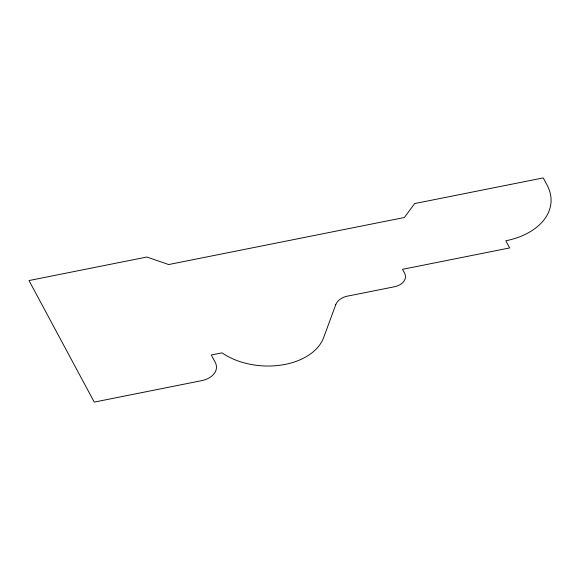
<?xml version="1.0" encoding="UTF-8"?>
<svg xmlns="http://www.w3.org/2000/svg" width="580" height="580" viewBox="0 0 580 580"><rect width="100%" height="100%" fill="white"/><g stroke="black" fill="none" stroke-linecap="round" stroke-linejoin="round"><path stroke-width="0.87" d="M335.755 304.688L323.633 337.618A60.523 39.549 3.5 0 1 281.249 365.067A60.523 39.549 3.5 0 1 222.01 352.85L211.294 354.982L215.137 362.137A22.787 14.891 3.5 0 1 201.383 380.712L94.25 402.099L29 280.553L146.849 257.027L168.671 264.545L404.369 217.5L414.678 203.565L543.242 177.9L547.078 185.056A68.353 44.667 3.5 0 1 505.833 240.78L509.668 247.928L402.534 269.316L404.456 272.89A17.088 11.165 3.5 0 1 394.139 286.825L345.934 296.445A20.14 13.159 3.5 0 0 335.755 304.688"/></g></svg>
